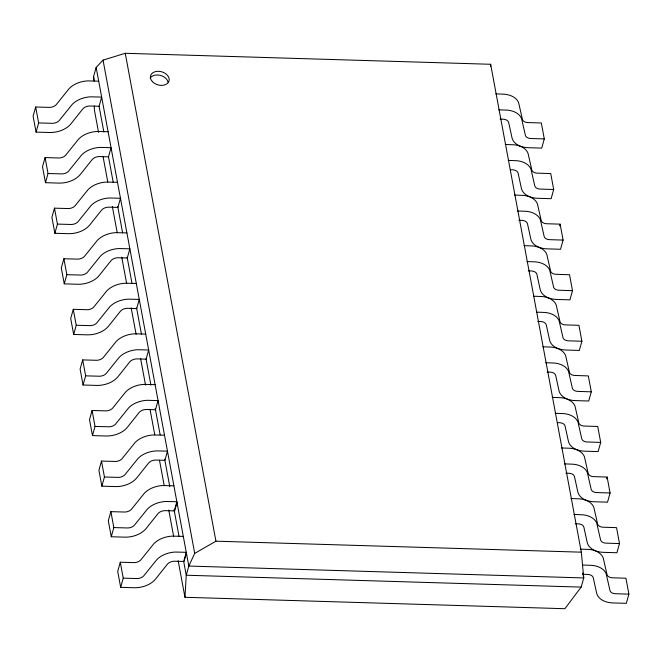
<?xml version="1.0" encoding="UTF-8"?>
<svg xmlns="http://www.w3.org/2000/svg" width="662" height="662" viewBox="0 0 662 662"><rect width="100%" height="100%" fill="white"/><g stroke="black" fill="none" stroke-linecap="round" stroke-linejoin="round"><path stroke-width="0.99" d="M184.963 597.289L186.245 575.228L188.819 566.06L194.711 553.391L215.928 541.185L581.319 552.174L583.743 577.934L581.17 587.103L564.876 608.709L184.963 597.289L178.169 560.739M98.704 81.161L87.756 80.896A20.754 13.778 -10.5 0 0 69.32 88.41L56.088 104.828A7.133 4.733 -10.5 0 1 49.774 107.393L35.674 107.004L33.1 116.181L36.062 132.11L49.435 132.508A20.688 13.737 -10.5 0 0 71.008 123.761L82.709 109.056A7.191 4.775 -10.5 0 1 90.222 105.994L99.085 106.259L101.667 97.091L90.711 96.826A20.754 13.778 -10.5 0 0 72.274 104.339L59.05 120.765A7.133 4.733 -10.5 0 1 52.737 123.322L38.636 122.942L36.062 132.11M108.105 131.738L97.157 131.473A20.754 13.778 -10.5 0 0 78.72 138.987L65.488 155.413A7.133 4.733 -10.5 0 1 59.175 157.978L45.082 157.589L42.5 166.758L45.463 182.687L58.835 183.093A20.688 13.737 -10.5 0 0 80.408 174.346L92.109 159.641A7.191 4.775 -10.5 0 1 99.623 156.571L108.485 156.844L111.067 147.676L100.111 147.403A20.754 13.778 -10.5 0 0 81.674 154.916L68.451 171.342A7.133 4.733 -10.5 0 1 62.137 173.907L48.036 173.518L45.463 182.687M117.505 182.323L106.557 182.058A20.754 13.778 -10.5 0 0 88.12 189.564L74.889 205.99A7.133 4.733 -10.5 0 1 68.575 208.555L54.483 208.166L51.901 217.335L54.863 233.272L68.236 233.669A20.688 13.737 -10.5 0 0 89.809 224.923L101.509 210.218A7.191 4.775 -10.5 0 1 109.023 207.156L117.886 207.421L120.467 198.252L109.511 197.988A20.754 13.778 -10.5 0 0 91.075 205.501L77.851 221.927A7.133 4.733 -10.5 0 1 71.537 224.484L57.437 224.104L54.863 233.272M93.673 80.64L93.574 76.593L96.147 67.416L103.032 60.126L125.25 53.291L490.641 64.28L581.319 552.174M126.905 232.9L115.958 232.635A20.754 13.778 -10.5 0 0 97.521 240.149L84.289 256.575A7.133 4.733 -10.5 0 1 77.975 259.132L63.883 258.751L61.301 267.92L64.264 283.849L77.636 284.255A20.688 13.737 -10.5 0 0 99.209 275.508L110.91 260.803A7.191 4.775 -10.5 0 1 118.424 257.733L127.286 258.006L129.868 248.829L118.912 248.564A20.754 13.778 -10.5 0 0 100.483 256.078L87.252 272.504A7.133 4.733 -10.5 0 1 80.938 275.069L66.837 274.68L64.264 283.849M136.306 283.485L125.358 283.22A20.754 13.778 -10.5 0 0 106.921 290.726L93.69 307.151A7.133 4.733 -10.5 0 1 87.376 309.717L73.283 309.328L70.702 318.496L73.664 334.434L87.036 334.831A20.688 13.737 -10.5 0 0 108.609 326.085L120.31 311.38A7.191 4.775 -10.5 0 1 127.824 308.318L136.686 308.583L139.268 299.414L128.312 299.15A20.754 13.778 -10.5 0 0 109.884 306.663L96.652 323.089A7.133 4.733 -10.5 0 1 90.338 325.646L76.238 325.257L73.664 334.434M145.706 334.062L134.758 333.797A20.754 13.778 -10.5 0 0 116.322 341.311L103.09 357.737A7.133 4.733 -10.5 0 1 96.776 360.293L82.684 359.913L80.102 369.082L83.064 385.011L96.437 385.416A20.688 13.737 -10.5 0 0 118.01 376.67L129.711 361.965A7.191 4.775 -10.5 0 1 137.224 358.895L146.087 359.168L148.669 349.991L137.721 349.726A20.754 13.778 -10.5 0 0 119.284 357.24L106.052 373.666A7.133 4.733 -10.5 0 1 99.739 376.231L85.638 375.842L83.064 385.011M155.107 384.647L144.159 384.374A20.754 13.778 -10.5 0 0 125.722 391.887L112.49 408.313A7.133 4.733 -10.5 0 1 106.177 410.879L92.084 410.49L89.502 419.658L92.465 435.596L105.837 435.993A20.688 13.737 -10.5 0 0 127.41 427.247L139.111 412.542A7.191 4.775 -10.5 0 1 146.625 409.48L155.487 409.745L158.069 400.576L147.121 400.311A20.754 13.778 -10.5 0 0 128.685 407.825L115.453 424.243A7.133 4.733 -10.5 0 1 109.139 426.808L95.038 426.419L92.465 435.596M164.507 435.224L153.559 434.959A20.754 13.778 -10.5 0 0 135.122 442.473L121.891 458.898A7.133 4.733 -10.5 0 1 115.577 461.455L101.485 461.075L98.903 470.243L101.865 486.173L115.238 486.578A20.688 13.737 -10.5 0 0 136.811 477.832L148.511 463.127A7.191 4.775 -10.5 0 1 156.025 460.057L164.888 460.322L167.469 451.153L156.522 450.888A20.754 13.778 -10.5 0 0 138.085 458.402L124.853 474.828A7.133 4.733 -10.5 0 1 118.539 477.393L104.439 477.004L101.865 486.173M173.907 485.809L162.96 485.536A20.754 13.778 -10.5 0 0 144.523 493.049L131.291 509.475A7.133 4.733 -10.5 0 1 124.977 512.04L110.885 511.652L108.303 520.82L111.266 536.75L124.638 537.155A20.688 13.737 -10.5 0 0 146.211 528.408L157.912 513.704A7.191 4.775 -10.5 0 1 165.434 510.642L174.288 510.907L176.87 501.738L165.922 501.473A20.754 13.778 -10.5 0 0 147.485 508.987L134.254 525.405A7.133 4.733 -10.5 0 1 127.94 527.97L113.839 527.581L111.266 536.75M183.308 536.386L172.36 536.121A20.754 13.778 -10.5 0 0 153.923 543.634L140.692 560.06A7.133 4.733 -10.5 0 1 134.378 562.617L120.285 562.237L117.704 571.405L120.666 587.335L134.038 587.74A20.688 13.737 -10.5 0 0 155.611 578.993L167.312 564.289A7.191 4.775 -10.5 0 1 174.834 561.219L183.688 561.484L186.27 552.315L175.322 552.05A20.754 13.778 -10.5 0 0 156.886 559.564L143.654 575.99A7.133 4.733 -10.5 0 1 137.34 578.547L123.24 578.166L120.666 587.335M174.437 511.701L177.019 502.532M186.419 553.118L183.837 562.286L186.245 575.228L581.17 587.103M495.821 93.888L504.692 94.219A20.754 13.778 -10.5 0 1 518.627 102.709L522.475 119.648A7.133 4.733 -10.5 0 0 527.258 122.544L541.334 123L544.296 138.929L541.715 148.106L528.342 147.7A20.688 13.737 -10.5 0 1 512.007 137.812L508.706 122.66A7.191 4.775 -10.5 0 0 503.021 119.193L500.067 119.11M505.222 144.473L514.093 144.804A20.754 13.778 -10.5 0 1 528.028 153.286L531.876 170.225A7.133 4.733 -10.5 0 0 536.659 173.121L550.734 173.585L553.697 189.514L551.115 198.683L537.743 198.286A20.688 13.737 -10.5 0 1 521.408 188.397L518.106 173.237A7.191 4.775 -10.5 0 0 512.421 169.778L510.452 169.72M559.622 225.999L560.135 224.161L546.059 223.706A7.133 4.733 -10.5 0 1 541.276 220.81L537.428 203.871A20.754 13.778 -10.5 0 0 523.493 195.381L514.622 195.05M560.135 224.161L563.097 240.091L560.515 249.268L547.143 248.862A20.688 13.737 -10.5 0 1 530.808 238.974L527.506 223.822A7.191 4.775 -10.5 0 0 521.822 220.355L518.867 220.272M524.023 245.635L532.893 245.966A20.754 13.778 -10.5 0 1 546.829 254.448L550.676 271.387A7.133 4.733 -10.5 0 0 555.459 274.283L569.535 274.747L572.498 290.676L569.916 299.845L556.543 299.439A20.688 13.737 -10.5 0 1 540.209 289.559L536.907 274.399A7.191 4.775 -10.5 0 0 531.222 270.94L528.268 270.849M533.423 296.212L542.294 296.543A20.754 13.778 -10.5 0 1 556.229 305.033L560.077 321.972A7.133 4.733 -10.5 0 0 564.86 324.86L578.936 325.323L581.898 341.253L579.316 350.43L565.944 350.024A20.688 13.737 -10.5 0 1 549.609 340.136L546.307 324.984A7.191 4.775 -10.5 0 0 540.622 321.517L537.668 321.434M542.823 346.797L551.694 347.128A20.754 13.778 -10.5 0 1 565.629 355.61L569.477 372.549A7.133 4.733 -10.5 0 0 574.26 375.445L588.336 375.908L591.298 391.838L588.717 401.007L575.344 400.601A20.688 13.737 -10.5 0 1 559.009 390.721L555.708 375.561A7.191 4.775 -10.5 0 0 550.023 372.102L547.069 372.011M552.224 397.374L561.095 397.705A20.754 13.778 -10.5 0 1 575.03 406.195L578.878 423.126A7.133 4.733 -10.5 0 0 583.661 426.022L597.736 426.485L600.699 442.415L598.117 451.583L584.745 451.186A20.688 13.737 -10.5 0 1 568.41 441.297L565.108 426.146A7.191 4.775 -10.5 0 0 559.423 422.679L557.454 422.621M606.624 478.899L607.137 477.07L593.061 476.607A7.133 4.733 -10.5 0 1 588.278 473.711L584.43 456.772A20.754 13.778 -10.5 0 0 570.495 448.282L561.624 447.959M607.137 477.07L610.099 493L607.517 502.168L594.145 501.763A20.688 13.737 -10.5 0 1 577.81 491.883L574.508 476.723A7.191 4.775 -10.5 0 0 568.823 473.264L565.869 473.173M571.025 498.536L579.895 498.867A20.754 13.778 -10.5 0 1 593.831 507.357L597.678 524.287A7.133 4.733 -10.5 0 0 602.461 527.184L616.537 527.647L619.5 543.576L616.918 552.745L603.545 552.348A20.688 13.737 -10.5 0 1 587.211 542.459L583.909 527.308A7.191 4.775 -10.5 0 0 578.224 523.841L575.27 523.758M580.425 549.121L589.296 549.443A20.754 13.778 -10.5 0 1 603.231 557.934L607.079 574.873A7.133 4.733 -10.5 0 0 611.862 577.769L625.938 578.232L628.9 594.162L626.326 603.33L612.946 602.925A20.688 13.737 -10.5 0 1 596.611 593.044L593.309 577.885A7.191 4.775 -10.5 0 0 587.624 574.426L582.701 574.277M498.776 109.826L507.646 110.149A20.754 13.778 -10.5 0 1 521.59 118.639L525.438 135.578A7.133 4.733 -10.5 0 0 530.221 138.474L544.296 138.929M508.176 160.403L517.047 160.734A20.754 13.778 -10.5 0 1 530.99 169.215L534.838 186.154A7.133 4.733 -10.5 0 0 539.621 189.051L553.697 189.514M517.576 210.988L526.447 211.31A20.754 13.778 -10.5 0 1 540.391 219.801L544.238 236.739A7.133 4.733 -10.5 0 0 549.021 239.636L563.097 240.091M526.985 261.564L535.848 261.895A20.754 13.778 -10.5 0 1 549.791 270.377L553.639 287.316A7.133 4.733 -10.5 0 0 558.422 290.213L572.498 290.676M536.386 312.141L545.248 312.472A20.754 13.778 -10.5 0 1 559.191 320.962L563.039 337.901A7.133 4.733 -10.5 0 0 567.822 340.798L581.898 341.253M545.786 362.726L554.648 363.057A20.754 13.778 -10.5 0 1 568.592 371.539L572.44 388.478A7.133 4.733 -10.5 0 0 577.223 391.374L591.298 391.838M555.186 413.303L564.057 413.634A20.754 13.778 -10.5 0 1 577.992 422.124L581.84 439.063A7.133 4.733 -10.5 0 0 586.623 441.959L600.699 442.415M564.587 463.888L573.457 464.219A20.754 13.778 -10.5 0 1 587.393 472.701L591.24 489.64A7.133 4.733 -10.5 0 0 596.023 492.536L610.099 493M573.987 514.465L582.858 514.796A20.754 13.778 -10.5 0 1 596.793 523.286L600.641 540.225A7.133 4.733 -10.5 0 0 605.424 543.121L619.5 543.576M582.361 565.017L592.258 565.381A20.754 13.778 -10.5 0 1 606.193 573.863L610.041 590.802A7.133 4.733 -10.5 0 0 614.824 593.698L628.9 594.162M582.817 572.953L583.743 577.934L188.819 566.06L96.147 67.416M125.25 53.291L215.928 541.185M103.032 60.126L194.711 553.391M93.574 76.593L94.484 81.5M99.085 106.259L103.868 132.003M108.485 156.844L113.202 182.207M117.728 206.569L122.627 232.95M127.154 257.303L132.061 283.684M136.587 308.037L141.494 334.426M146.021 358.779L150.919 385.16M155.256 408.504L160.163 434.884M164.689 459.238L169.778 486.636M174.065 509.715L179.038 536.452M98.547 132.334L94.401 110L94.302 105.953M103.082 156.704L107.798 182.083M112.325 206.445L117.232 232.842M121.758 257.204L126.665 283.601M131.192 307.962L136.099 334.351M140.625 358.721L145.532 385.11M150.059 409.48L154.776 434.86M159.492 460.239L164.209 485.618M168.736 509.98L173.643 536.377M35.674 107.004L38.636 122.942M45.082 157.589L48.036 173.518M54.483 208.166L57.437 224.104M63.883 258.751L66.837 274.68M73.283 309.328L76.238 325.257M82.684 359.913L85.638 375.842M92.084 410.49L95.038 426.419M101.485 461.075L104.439 477.004M110.885 511.652L113.839 527.581M120.285 562.237L123.24 578.166M490.641 64.28L490.699 66.283M150.059 78.248A9.591 6.819 15.7 0 1 159.931 75.278A9.591 6.819 15.7 0 1 168.107 82.295M152.401 81.625A9.591 6.819 15.7 0 0 168.537 82.113A9.591 6.819 15.7 0 0 158.508 71.297A9.591 6.819 15.7 0 0 152.401 81.625"/></g></svg>
